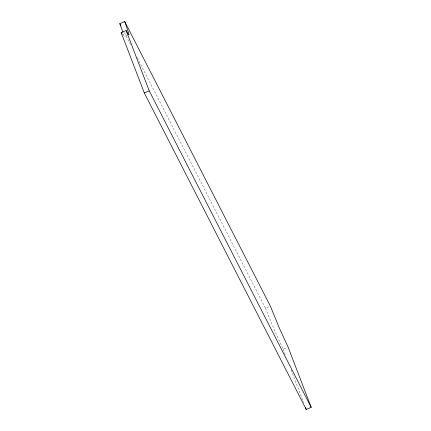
<?xml version="1.0" encoding="UTF-8"?>
<svg xmlns="http://www.w3.org/2000/svg" width="431" height="431" viewBox="0 0 431 431"><rect width="100%" height="100%" fill="white"/><g stroke="black" fill="none" stroke-linecap="round" stroke-linejoin="round"><path stroke-width="0.32" stroke-dasharray="2.15 1.62" d="M127.29 35.277L124.171 36.603L122.84 31.964M137.279 57.781L265.437 308.224L269.133 306.662M265.437 308.224L274.59 330.545L283.162 349.137L286.863 347.58M124.397 32.616L130.841 45.196M283.162 349.137L285.812 356.049M291.108 369.868L303.623 402.538"/><path stroke-width="0.65" d="M122.84 31.964L119.802 23.63L124.731 21.55L270.366 306.145L279.52 328.465L288.091 347.057L311.198 407.37L306.269 409.45L144.304 92.94L121.197 32.627L126.127 30.547L128.524 34.755L129.101 34.523L124.731 21.55M144.304 92.94L149.234 90.86L311.198 407.37M121.197 32.627L122.097 34.205M119.802 23.63L121.025 26.027M305.547 407.564L306.269 409.45M126.127 30.547L149.234 90.86"/></g></svg>
